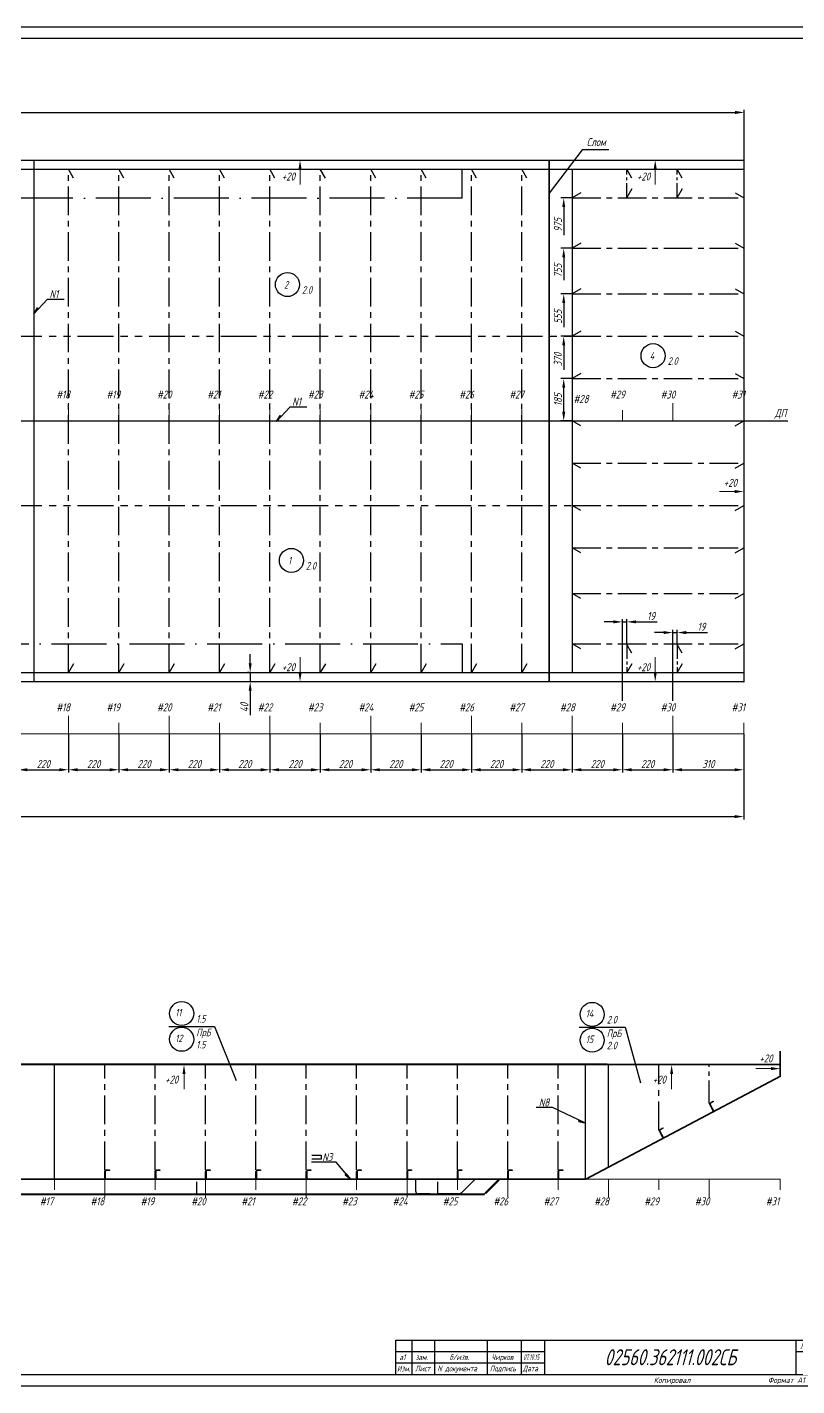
# Model space of a CAD drawing. Header units: millimetres. Extents: x 76485 to 135355, y 12764 to 18704.
# Drawn here: x 89796 to 93158, y 12764 to 18704 of the extents above; entities that cross this region are included whole.
import ezdxf
from ezdxf.enums import TextEntityAlignment as Align

# ---------------------------------------------------------------- set-up
doc = ezdxf.new("R2010")
doc.units = ezdxf.units.MM
doc.header["$PDSIZE"] = -1
for name, pattern in [('CENTER', [2, 1.25, -0.25, 0.25, -0.25]), ('Dashed_dotted', [34, 24, -5, 0, -5]), ('PHANTOM2', [1.25, 0.625, -0.125, 0.125, -0.125, 0.125, -0.125]), ('Short_dashed', [5, 3.75, -1.25])]:
    doc.linetypes.add(name, pattern=pattern)
doc.layers.add('-1', color=7, linetype='Continuous')
doc.layers.add('Frame', color=6, linetype='Continuous')
doc.styles.add('PB_TEXT', font='romans.shx', dxfattribs={"width": 0.7, "oblique": 15})
doc.styles.get("Standard").update_dxf_attribs({"font": 'ГОСТ тип А наклонный.ttf'})
doc.styles.add('ГОСТ', font='ГОСТ тип А.ttf', dxfattribs={"oblique": 15})
doc.dimstyles.new('dim10', dxfattribs={"dimscale": 0.4, "dimtxt": 87.5, "dimasz": 100, "dimexe": 30, "dimexo": 0, "dimgap": 20, "dimtad": 1, "dimdec": 0, "dimdsep": 46, "dimtxsty": 'Standard', "dimcen": 5, "dimadec": 0, "dimazin": 0, "dimtfac": 1, "dimtdec": 0, "dimtmove": 0, "dimatfit": 3, "dimfxl": 1, "dimtolj": 1, "dimtzin": 0, "dimarcsym": 0})
doc.dimstyles.get("Standard").update_dxf_attribs({"dimtxt": 0.18, "dimasz": 0.18, "dimexe": 0.18, "dimexo": 0.0625, "dimgap": 0.09, "dimtad": 0, "dimtih": 1, "dimtoh": 1, "dimdec": 4, "dimzin": 0, "dimdsep": 46, "dimtxsty": 'Standard', "dimcen": 0.09, "dimadec": 0, "dimazin": 0, "dimtfac": 1, "dimtdec": 4, "dimtofl": 0, "dimtmove": 0, "dimatfit": 3, "dimfxl": 1, "dimtolj": 1, "dimtzin": 0, "dimarcsym": 0})

# ---------------------------------------------------------------- blocks, each defined once
blk = doc.blocks.new('A$C128E1BCE')
at = {"linetype": 'Continuous', "lineweight": 9}
blk.add_line((40, 0), (106.5, 0), dxfattribs=at)
at = {"linetype": 'Continuous'}
blk.add_solid([(40, 6.7), (40, -6.7), (0, 0)], dxfattribs=at)
blk = doc.blocks.new('stamp-small-01')
at = {"layer": 'Frame'}
for p, q in [((-185, 15), (0, 15)), ((-185, 0), (-185, 15)), ((-178, 15), (-178, 0)), ((-168, 15), (-168, 0)), ((-145, 15), (-145, 0)), ((-130, 0), (-130, 15)), ((-120, 15), (-120, 0)), ((-10, 0), (-10, 15)), ((-185, 5), (-120, 5))]:
    blk.add_line(p, q, dxfattribs=at)
at = {"layer": 'Frame', "color": 7}
for p, q in [((-185, 10), (-120, 10)), ((-10, 10), (0, 10))]:
    blk.add_line(p, q, dxfattribs=at)
at = {"layer": 'Frame', "color": 7, "style": 'PB_TEXT', "oblique": 15, "width": 0.7}
blk.add_text('Лист', height=2.5, dxfattribs=at).set_placement((-4.99, 11.25), align=Align.CENTER)
for s, p in [('Изм.', (-184.42, 1.25)), ('Лист', (-176.51, 1.32)), ('N документа', (-166.77, 1.32)), ('Подпись', (-143.84, 1.32)), ('Дата', (-129.46, 1.32))]:
    blk.add_text(s, height=2.5, dxfattribs=at).set_placement(p)
blk = doc.blocks.new('A$C65DE2539')
at = {"color": 7}
for points in [[(0, 0), (8410, 0), (8410, 5940), (0, 5940)], [(200, 50), (8360, 50), (8360, 5890), (200, 5890)]]:
    blk.add_lwpolyline(points, close=True, dxfattribs=at)
at = {"color": 7, "xscale": 10, "yscale": 10, "zscale": 10}
blk.add_blockref('stamp-small-01', (8360, 50), dxfattribs=at)
at = {"color": 7, "style": 'ГОСТ', "oblique": 15}
for s, p in [('Копировал', (7717.6, 12.5)), ('Формат А1', (8216.9, 12.5))]:
    blk.add_text(s, height=25, dxfattribs=at).set_placement(p, align=Align.CENTER)
blk = doc.blocks.new('*D78')
at = {"color": 0, "lineweight": -2, "transparency": 16777216}
for p, q in [((92176.1, 17167.9), (92127.4, 17167.9)), ((92139.4, 17022.9), (92139.4, 17127.9)), ((92176.1, 16982.9), (92127.4, 16982.9))]:
    blk.add_line(p, q, dxfattribs=at)
at = {"color": 0, "transparency": 16777216}
for points in [[(92132.8, 17127.9), (92146.1, 17127.9), (92139.4, 17167.9)], [(92132.8, 17022.9), (92146.1, 17022.9), (92139.4, 16982.9)]]:
    blk.add_solid(points, dxfattribs=at)
at = {"layer": 'Defpoints', "color": 0, "transparency": 16777216}
for p in [(92139.4, 17167.9), (92176.1, 17167.9), (92176.1, 16982.9)]:
    blk.add_point(p, dxfattribs=at)
at = {"color": 0, "transparency": 16777216, "insert": (92113.9, 17075.4), "char_height": 35, "attachment_point": 5, "rotation": 90}
blk.add_mtext('\\A1;185', dxfattribs=at)
blk = doc.blocks.new('*D79')
at = {"color": 0, "lineweight": -2, "transparency": 16777216}
for p, q in [((92176.1, 17352.9), (92127.4, 17352.9)), ((92139.4, 17312.9), (92139.4, 17206))]:
    blk.add_line(p, q, dxfattribs=at)
at = {"color": 0, "transparency": 16777216}
blk.add_solid([(92132.8, 17312.9), (92146.1, 17312.9), (92139.4, 17352.9)], dxfattribs=at)
at = {"layer": 'Defpoints', "color": 0, "transparency": 16777216}
for p in [(92139.4, 17352.9), (92176.1, 17352.9), (92176.1, 16982.9)]:
    blk.add_point(p, dxfattribs=at)
at = {"color": 0, "transparency": 16777216, "insert": (92113.7, 17251.2), "char_height": 35, "attachment_point": 5, "rotation": 90}
blk.add_mtext('\\A1;370', dxfattribs=at)
blk = doc.blocks.new('*D80')
at = {"color": 0, "lineweight": -2, "transparency": 16777216}
for p, q in [((92176.1, 17537.9), (92127.4, 17537.9)), ((92139.4, 17497.9), (92139.4, 17392.8))]:
    blk.add_line(p, q, dxfattribs=at)
at = {"color": 0, "transparency": 16777216}
blk.add_solid([(92132.8, 17497.9), (92146.1, 17497.9), (92139.4, 17537.9)], dxfattribs=at)
at = {"layer": 'Defpoints', "color": 0, "transparency": 16777216}
for p in [(92139.4, 17537.9), (92176.1, 17537.9), (92176.1, 16982.9)]:
    blk.add_point(p, dxfattribs=at)
at = {"color": 0, "transparency": 16777216, "insert": (92113.9, 17438.5), "char_height": 35, "attachment_point": 5, "rotation": 90}
blk.add_mtext('\\A1;555', dxfattribs=at)
blk = doc.blocks.new('*D81')
at = {"color": 0, "lineweight": -2, "transparency": 16777216}
for p, q in [((92176.1, 17737.9), (92127.4, 17737.9)), ((92139.4, 17697.9), (92139.4, 17597.7))]:
    blk.add_line(p, q, dxfattribs=at)
at = {"color": 0, "transparency": 16777216}
blk.add_solid([(92132.8, 17697.9), (92146.1, 17697.9), (92139.4, 17737.9)], dxfattribs=at)
at = {"layer": 'Defpoints', "color": 0, "transparency": 16777216}
for p in [(92139.4, 17737.9), (92176.1, 17737.9), (92176.1, 16982.9)]:
    blk.add_point(p, dxfattribs=at)
at = {"color": 0, "transparency": 16777216, "insert": (92113.7, 17639.9), "char_height": 35, "attachment_point": 5, "rotation": 90}
blk.add_mtext('\\A1;755', dxfattribs=at)
blk = doc.blocks.new('*D82')
at = {"color": 0, "lineweight": -2, "transparency": 16777216}
for p, q in [((92176.1, 17957.9), (92127.4, 17957.9)), ((92139.4, 17917.9), (92139.4, 17795.7))]:
    blk.add_line(p, q, dxfattribs=at)
at = {"color": 0, "transparency": 16777216}
blk.add_solid([(92132.8, 17917.9), (92146.1, 17917.9), (92139.4, 17957.9)], dxfattribs=at)
at = {"layer": 'Defpoints', "color": 0, "transparency": 16777216}
for p in [(92139.4, 17957.9), (92176.1, 17957.9), (92176.1, 16982.9)]:
    blk.add_point(p, dxfattribs=at)
at = {"color": 0, "transparency": 16777216, "insert": (92113.7, 17839.6), "char_height": 35, "attachment_point": 5, "rotation": 90}
blk.add_mtext('\\A1;975', dxfattribs=at)
blk = doc.blocks.new('*D83')
at = {"color": 0, "lineweight": -2, "transparency": 16777216}
for p, q in [((85424.6, 18122.9), (85424.6, 18343.6)), ((85464.6, 18331.6), (92888.1, 18331.6)), ((92928.1, 18122.9), (92928.1, 18343.6))]:
    blk.add_line(p, q, dxfattribs=at)
at = {"color": 0, "transparency": 16777216}
for points in [[(85464.6, 18338.3), (85464.6, 18324.9), (85424.6, 18331.6)], [(92888.1, 18338.3), (92888.1, 18324.9), (92928.1, 18331.6)]]:
    blk.add_solid(points, dxfattribs=at)
at = {"layer": 'Defpoints', "color": 0, "transparency": 16777216}
for p in [(92928.1, 18331.6), (85424.6, 18122.9), (92928.1, 18122.9)]:
    blk.add_point(p, dxfattribs=at)
at = {"color": 0, "transparency": 16777216, "insert": (89184, 18360.6), "char_height": 35, "attachment_point": 5}
blk.add_mtext('\\A1;7503,5*', dxfattribs=at)
blk = doc.blocks.new('*D102')
at = {"color": 0, "lineweight": -2, "transparency": 16777216}
for p, q in [((89756.1, 15615.5), (89756.1, 15445.7)), ((89976.1, 15615.5), (89976.1, 15445.7)), ((89796.1, 15457.7), (89936.1, 15457.7))]:
    blk.add_line(p, q, dxfattribs=at)
at = {"color": 0, "transparency": 16777216}
for points in [[(89796.1, 15464.4), (89796.1, 15451.1), (89756.1, 15457.7)], [(89936.1, 15464.4), (89936.1, 15451.1), (89976.1, 15457.7)]]:
    blk.add_solid(points, dxfattribs=at)
at = {"layer": 'Defpoints', "color": 0, "transparency": 16777216}
for p in [(89756.1, 15615.5), (89976.1, 15615.5), (89976.1, 15457.7)]:
    blk.add_point(p, dxfattribs=at)
at = {"color": 0, "transparency": 16777216, "insert": (89866.1, 15483.2), "char_height": 35, "attachment_point": 5}
blk.add_mtext('\\A1;220', dxfattribs=at)
blk = doc.blocks.new('*D103')
at = {"color": 0, "lineweight": -2, "transparency": 16777216}
for p, q in [((89976.1, 15615.5), (89976.1, 15445.7)), ((90196.1, 15615.5), (90196.1, 15445.7)), ((90016.1, 15457.7), (90156.1, 15457.7))]:
    blk.add_line(p, q, dxfattribs=at)
at = {"color": 0, "transparency": 16777216}
for points in [[(90016.1, 15464.4), (90016.1, 15451.1), (89976.1, 15457.7)], [(90156.1, 15464.4), (90156.1, 15451.1), (90196.1, 15457.7)]]:
    blk.add_solid(points, dxfattribs=at)
at = {"layer": 'Defpoints', "color": 0, "transparency": 16777216}
for p in [(89976.1, 15615.5), (90196.1, 15615.5), (90196.1, 15457.7)]:
    blk.add_point(p, dxfattribs=at)
at = {"color": 0, "transparency": 16777216, "insert": (90086.1, 15483.2), "char_height": 35, "attachment_point": 5}
blk.add_mtext('\\A1;220', dxfattribs=at)
blk = doc.blocks.new('*D104')
at = {"color": 0, "lineweight": -2, "transparency": 16777216}
for p, q in [((90196.1, 15615.5), (90196.1, 15445.7)), ((90416.1, 15615.5), (90416.1, 15445.7)), ((90236.1, 15457.7), (90376.1, 15457.7))]:
    blk.add_line(p, q, dxfattribs=at)
at = {"color": 0, "transparency": 16777216}
for points in [[(90236.1, 15464.4), (90236.1, 15451.1), (90196.1, 15457.7)], [(90376.1, 15464.4), (90376.1, 15451.1), (90416.1, 15457.7)]]:
    blk.add_solid(points, dxfattribs=at)
at = {"layer": 'Defpoints', "color": 0, "transparency": 16777216}
for p in [(90196.1, 15615.5), (90416.1, 15615.5), (90416.1, 15457.7)]:
    blk.add_point(p, dxfattribs=at)
at = {"color": 0, "transparency": 16777216, "insert": (90306.1, 15483.2), "char_height": 35, "attachment_point": 5}
blk.add_mtext('\\A1;220', dxfattribs=at)
blk = doc.blocks.new('*D105')
at = {"color": 0, "lineweight": -2, "transparency": 16777216}
for p, q in [((90416.1, 15615.5), (90416.1, 15445.7)), ((90636.1, 15615.5), (90636.1, 15445.7)), ((90456.1, 15457.7), (90596.1, 15457.7))]:
    blk.add_line(p, q, dxfattribs=at)
at = {"color": 0, "transparency": 16777216}
for points in [[(90456.1, 15464.4), (90456.1, 15451.1), (90416.1, 15457.7)], [(90596.1, 15464.4), (90596.1, 15451.1), (90636.1, 15457.7)]]:
    blk.add_solid(points, dxfattribs=at)
at = {"layer": 'Defpoints', "color": 0, "transparency": 16777216}
for p in [(90416.1, 15615.5), (90636.1, 15615.5), (90636.1, 15457.7)]:
    blk.add_point(p, dxfattribs=at)
at = {"color": 0, "transparency": 16777216, "insert": (90526.1, 15483.2), "char_height": 35, "attachment_point": 5}
blk.add_mtext('\\A1;220', dxfattribs=at)
blk = doc.blocks.new('*D106')
at = {"color": 0, "lineweight": -2, "transparency": 16777216}
for p, q in [((90636.1, 15615.5), (90636.1, 15445.7)), ((90856.1, 15615.5), (90856.1, 15445.7)), ((90676.1, 15457.7), (90816.1, 15457.7))]:
    blk.add_line(p, q, dxfattribs=at)
at = {"color": 0, "transparency": 16777216}
for points in [[(90676.1, 15464.4), (90676.1, 15451.1), (90636.1, 15457.7)], [(90816.1, 15464.4), (90816.1, 15451.1), (90856.1, 15457.7)]]:
    blk.add_solid(points, dxfattribs=at)
at = {"layer": 'Defpoints', "color": 0, "transparency": 16777216}
for p in [(90636.1, 15615.5), (90856.1, 15615.5), (90856.1, 15457.7)]:
    blk.add_point(p, dxfattribs=at)
at = {"color": 0, "transparency": 16777216, "insert": (90746.1, 15483.2), "char_height": 35, "attachment_point": 5}
blk.add_mtext('\\A1;220', dxfattribs=at)
blk = doc.blocks.new('*D107')
at = {"color": 0, "lineweight": -2, "transparency": 16777216}
for p, q in [((90856.1, 15615.5), (90856.1, 15445.7)), ((91076.1, 15615.5), (91076.1, 15445.7)), ((90896.1, 15457.7), (91036.1, 15457.7))]:
    blk.add_line(p, q, dxfattribs=at)
at = {"color": 0, "transparency": 16777216}
for points in [[(90896.1, 15464.4), (90896.1, 15451.1), (90856.1, 15457.7)], [(91036.1, 15464.4), (91036.1, 15451.1), (91076.1, 15457.7)]]:
    blk.add_solid(points, dxfattribs=at)
at = {"layer": 'Defpoints', "color": 0, "transparency": 16777216}
for p in [(90856.1, 15615.5), (91076.1, 15615.5), (91076.1, 15457.7)]:
    blk.add_point(p, dxfattribs=at)
at = {"color": 0, "transparency": 16777216, "insert": (90966.1, 15483.2), "char_height": 35, "attachment_point": 5}
blk.add_mtext('\\A1;220', dxfattribs=at)
blk = doc.blocks.new('*D108')
at = {"color": 0, "lineweight": -2, "transparency": 16777216}
for p, q in [((91076.1, 15615.5), (91076.1, 15445.7)), ((91296.1, 15615.5), (91296.1, 15445.7)), ((91116.1, 15457.7), (91256.1, 15457.7))]:
    blk.add_line(p, q, dxfattribs=at)
at = {"color": 0, "transparency": 16777216}
for points in [[(91116.1, 15464.4), (91116.1, 15451.1), (91076.1, 15457.7)], [(91256.1, 15464.4), (91256.1, 15451.1), (91296.1, 15457.7)]]:
    blk.add_solid(points, dxfattribs=at)
at = {"layer": 'Defpoints', "color": 0, "transparency": 16777216}
for p in [(91076.1, 15615.5), (91296.1, 15615.5), (91296.1, 15457.7)]:
    blk.add_point(p, dxfattribs=at)
at = {"color": 0, "transparency": 16777216, "insert": (91186.1, 15483.2), "char_height": 35, "attachment_point": 5}
blk.add_mtext('\\A1;220', dxfattribs=at)
blk = doc.blocks.new('*D109')
at = {"color": 0, "lineweight": -2, "transparency": 16777216}
for p, q in [((91296.1, 15615.5), (91296.1, 15445.7)), ((91516.1, 15615.5), (91516.1, 15445.7)), ((91336.1, 15457.7), (91476.1, 15457.7))]:
    blk.add_line(p, q, dxfattribs=at)
at = {"color": 0, "transparency": 16777216}
for points in [[(91336.1, 15464.4), (91336.1, 15451.1), (91296.1, 15457.7)], [(91476.1, 15464.4), (91476.1, 15451.1), (91516.1, 15457.7)]]:
    blk.add_solid(points, dxfattribs=at)
at = {"layer": 'Defpoints', "color": 0, "transparency": 16777216}
for p in [(91296.1, 15615.5), (91516.1, 15615.5), (91516.1, 15457.7)]:
    blk.add_point(p, dxfattribs=at)
at = {"color": 0, "transparency": 16777216, "insert": (91406.1, 15483.2), "char_height": 35, "attachment_point": 5}
blk.add_mtext('\\A1;220', dxfattribs=at)
blk = doc.blocks.new('*D110')
at = {"color": 0, "lineweight": -2, "transparency": 16777216}
for p, q in [((91516.1, 15615.5), (91516.1, 15445.7)), ((91736.1, 15615.5), (91736.1, 15445.7)), ((91556.1, 15457.7), (91696.1, 15457.7))]:
    blk.add_line(p, q, dxfattribs=at)
at = {"color": 0, "transparency": 16777216}
for points in [[(91556.1, 15464.4), (91556.1, 15451.1), (91516.1, 15457.7)], [(91696.1, 15464.4), (91696.1, 15451.1), (91736.1, 15457.7)]]:
    blk.add_solid(points, dxfattribs=at)
at = {"layer": 'Defpoints', "color": 0, "transparency": 16777216}
for p in [(91516.1, 15615.5), (91736.1, 15615.5), (91736.1, 15457.7)]:
    blk.add_point(p, dxfattribs=at)
at = {"color": 0, "transparency": 16777216, "insert": (91626.1, 15483.2), "char_height": 35, "attachment_point": 5}
blk.add_mtext('\\A1;220', dxfattribs=at)
blk = doc.blocks.new('*D111')
at = {"color": 0, "lineweight": -2, "transparency": 16777216}
for p, q in [((91736.1, 15615.5), (91736.1, 15445.7)), ((91956.1, 15615.5), (91956.1, 15445.7)), ((91776.1, 15457.7), (91916.1, 15457.7))]:
    blk.add_line(p, q, dxfattribs=at)
at = {"color": 0, "transparency": 16777216}
for points in [[(91776.1, 15464.4), (91776.1, 15451.1), (91736.1, 15457.7)], [(91916.1, 15464.4), (91916.1, 15451.1), (91956.1, 15457.7)]]:
    blk.add_solid(points, dxfattribs=at)
at = {"layer": 'Defpoints', "color": 0, "transparency": 16777216}
for p in [(91736.1, 15615.5), (91956.1, 15615.5), (91956.1, 15457.7)]:
    blk.add_point(p, dxfattribs=at)
at = {"color": 0, "transparency": 16777216, "insert": (91846.1, 15483.2), "char_height": 35, "attachment_point": 5}
blk.add_mtext('\\A1;220', dxfattribs=at)
blk = doc.blocks.new('*D112')
at = {"color": 0, "lineweight": -2, "transparency": 16777216}
for p, q in [((91956.1, 15615.5), (91956.1, 15445.7)), ((92176.1, 15615.5), (92176.1, 15445.7)), ((91996.1, 15457.7), (92136.1, 15457.7))]:
    blk.add_line(p, q, dxfattribs=at)
at = {"color": 0, "transparency": 16777216}
for points in [[(91996.1, 15464.4), (91996.1, 15451.1), (91956.1, 15457.7)], [(92136.1, 15464.4), (92136.1, 15451.1), (92176.1, 15457.7)]]:
    blk.add_solid(points, dxfattribs=at)
at = {"layer": 'Defpoints', "color": 0, "transparency": 16777216}
for p in [(91956.1, 15615.5), (92176.1, 15615.5), (92176.1, 15457.7)]:
    blk.add_point(p, dxfattribs=at)
at = {"color": 0, "transparency": 16777216, "insert": (92066.1, 15483.2), "char_height": 35, "attachment_point": 5}
blk.add_mtext('\\A1;220', dxfattribs=at)
blk = doc.blocks.new('*D113')
at = {"color": 0, "lineweight": -2, "transparency": 16777216}
for p, q in [((92176.1, 15615.5), (92176.1, 15445.7)), ((92396.1, 15615.5), (92396.1, 15445.7)), ((92216.1, 15457.7), (92356.1, 15457.7))]:
    blk.add_line(p, q, dxfattribs=at)
at = {"color": 0, "transparency": 16777216}
for points in [[(92216.1, 15464.4), (92216.1, 15451.1), (92176.1, 15457.7)], [(92356.1, 15464.4), (92356.1, 15451.1), (92396.1, 15457.7)]]:
    blk.add_solid(points, dxfattribs=at)
at = {"layer": 'Defpoints', "color": 0, "transparency": 16777216}
for p in [(92176.1, 15615.5), (92396.1, 15615.5), (92396.1, 15457.7)]:
    blk.add_point(p, dxfattribs=at)
at = {"color": 0, "transparency": 16777216, "insert": (92286.1, 15483.2), "char_height": 35, "attachment_point": 5}
blk.add_mtext('\\A1;220', dxfattribs=at)
blk = doc.blocks.new('*D114')
at = {"color": 0, "lineweight": -2, "transparency": 16777216}
for p, q in [((92396.1, 15615.5), (92396.1, 15445.7)), ((92616.1, 15615.5), (92616.1, 15445.7)), ((92436.1, 15457.7), (92576.1, 15457.7))]:
    blk.add_line(p, q, dxfattribs=at)
at = {"color": 0, "transparency": 16777216}
for points in [[(92436.1, 15464.4), (92436.1, 15451.1), (92396.1, 15457.7)], [(92576.1, 15464.4), (92576.1, 15451.1), (92616.1, 15457.7)]]:
    blk.add_solid(points, dxfattribs=at)
at = {"layer": 'Defpoints', "color": 0, "transparency": 16777216}
for p in [(92396.1, 15615.5), (92616.1, 15615.5), (92616.1, 15457.7)]:
    blk.add_point(p, dxfattribs=at)
at = {"color": 0, "transparency": 16777216, "insert": (92506.1, 15483.2), "char_height": 35, "attachment_point": 5}
blk.add_mtext('\\A1;220', dxfattribs=at)
blk = doc.blocks.new('*D115')
at = {"color": 0, "lineweight": -2, "transparency": 16777216}
for p, q in [((92616.1, 15615.5), (92616.1, 15445.7)), ((92926.1, 15615.5), (92926.1, 15445.7)), ((92656.1, 15457.7), (92886.1, 15457.7))]:
    blk.add_line(p, q, dxfattribs=at)
at = {"color": 0, "transparency": 16777216}
for points in [[(92656.1, 15464.4), (92656.1, 15451.1), (92616.1, 15457.7)], [(92886.1, 15464.4), (92886.1, 15451.1), (92926.1, 15457.7)]]:
    blk.add_solid(points, dxfattribs=at)
at = {"layer": 'Defpoints', "color": 0, "transparency": 16777216}
for p in [(92616.1, 15615.5), (92926.1, 15615.5), (92926.1, 15457.7)]:
    blk.add_point(p, dxfattribs=at)
at = {"color": 0, "transparency": 16777216, "insert": (92771.1, 15483.2), "char_height": 35, "attachment_point": 5}
blk.add_mtext('\\A1;310', dxfattribs=at)
blk = doc.blocks.new('*D131')
at = {"color": 0, "lineweight": -2, "transparency": 16777216}
for p, q in [((90769.8, 15922.9), (90769.8, 15962.9)), ((90769.8, 15882.9), (90757.8, 15882.9)), ((90769.8, 15882.9), (90769.8, 15842.9)), ((90769.8, 15842.9), (90757.8, 15842.9)), ((90769.8, 15802.9), (90769.8, 15696.3))]:
    blk.add_line(p, q, dxfattribs=at)
at = {"color": 0, "transparency": 16777216}
for points in [[(90763.1, 15922.9), (90776.4, 15922.9), (90769.8, 15882.9)], [(90763.1, 15802.9), (90776.4, 15802.9), (90769.8, 15842.9)]]:
    blk.add_solid(points, dxfattribs=at)
at = {"layer": 'Defpoints', "color": 0, "transparency": 16777216}
for p in [(90769.8, 15882.9), (90769.8, 15842.9), (90769.8, 15842.9)]:
    blk.add_point(p, dxfattribs=at)
at = {"color": 0, "transparency": 16777216, "insert": (90744.3, 15729.6), "char_height": 35, "attachment_point": 5, "rotation": 90}
blk.add_mtext('\\A1;40', dxfattribs=at)
blk = doc.blocks.new('_weld')
at = {"color": 0, "linetype": 'ByBlock'}
for p, q in [((-1.5, 0), (-1.5, 0)), ((-1.5, -0.05), (-1.45, 0)), ((-1.5, -0.09), (-1.41, 0)), ((-1.5, -0.14), (-1.36, 0)), ((-1.5, -0.18), (-1.32, 0)), ((-1.5, -0.22), (-1.28, 0)), ((-1.5, -0.27), (-1.23, 0)), ((-1.43, -0.29), (-1.14, 0)), ((-1.37, -0.27), (-1.1, 0)), ((-1.31, -0.26), (-1.05, 0)), ((-1.26, -0.25), (-1.01, 0)), ((-1.2, -0.24), (-0.96, 0)), ((-1.14, -0.23), (-0.92, 0)), ((-1.09, -0.22), (-0.87, 0)), ((-1.03, -0.21), (-0.83, 0)), ((-0.92, -0.18), (-0.74, 0)), ((-0.86, -0.17), (-0.69, 0)), ((-0.81, -0.16), (-0.65, 0)), ((-0.67, -0.13), (-0.81, 0)), ((-0.63, -0.13), (-0.76, 0)), ((-0.75, -0.15), (-0.6, 0)), ((-0.7, -0.14), (-0.56, 0)), ((-0.64, -0.13), (-0.51, 0)), ((-0.58, -0.12), (-0.47, 0)), ((-0.53, -0.11), (-0.42, 0)), ((-0.41, -0.08), (-0.49, 0)), ((-0.37, -0.07), (-0.45, 0)), ((-0.33, -0.07), (-0.4, 0)), ((-0.36, -0.07), (-0.29, 0)), ((-0.3, -0.06), (-0.24, 0)), ((-0.25, -0.05), (-0.2, 0)), ((-0.19, -0.04), (-0.15, 0)), ((-0.15, -0.03), (-0.18, 0)), ((-0.13, -0.03), (-0.11, 0)), ((-0.11, -0.02), (-0.13, 0)), ((-0.07, -0.01), (-0.09, 0)), ((-0.08, -0.02), (-0.06, 0)), ((-0.04, -0.01), (-0.04, 0)), ((-0.02, 0), (-0.02, 0)), ((-1.27, -0.25), (-1.5, -0.02)), ((-1.31, -0.26), (-1.5, -0.07)), ((-1.34, -0.27), (-1.5, -0.11)), ((-1.38, -0.28), (-1.5, -0.16)), ((-1.42, -0.28), (-1.5, -0.2)), ((-1.46, -0.29), (-1.5, -0.25)), ((-1.49, -0.3), (-1.5, -0.29)), ((-1.48, -0.3), (-1.19, 0)), ((-1.23, -0.25), (-1.48, 0)), ((-1.2, -0.24), (-1.43, 0)), ((-1.16, -0.23), (-1.39, 0)), ((-1.12, -0.22), (-1.34, 0)), ((-1.08, -0.22), (-1.3, 0)), ((-1.05, -0.21), (-1.25, 0)), ((-1.01, -0.2), (-1.21, 0)), ((-0.97, -0.19), (-1.16, 0)), ((-0.93, -0.19), (-1.12, 0)), ((-0.9, -0.18), (-1.07, 0)), ((-0.86, -0.17), (-1.03, 0)), ((-0.82, -0.16), (-0.99, 0)), ((-0.98, -0.2), (-0.78, 0)), ((-0.78, -0.16), (-0.94, 0)), ((-0.75, -0.15), (-0.9, 0)), ((-0.71, -0.14), (-0.85, 0)), ((-0.6, -0.12), (-0.72, 0)), ((-0.56, -0.11), (-0.67, 0)), ((-0.52, -0.1), (-0.63, 0)), ((-0.48, -0.1), (-0.58, 0)), ((-0.45, -0.09), (-0.54, 0)), ((-0.47, -0.09), (-0.38, 0)), ((-0.42, -0.08), (-0.33, 0)), ((-0.3, -0.06), (-0.36, 0)), ((-0.26, -0.05), (-0.31, 0)), ((-0.22, -0.04), (-0.27, 0)), ((-0.18, -0.04), (-0.22, 0))]:
    blk.add_line(p, q, dxfattribs=at)
at = {"color": 0, "linetype": 'ByBlock', "flags": 128}
blk.add_lwpolyline([(-1.5, 0), (0, 0), (-1.5, -0.3)], close=True, dxfattribs=at)
blk = doc.blocks.new('*D150')
at = {"color": 0, "lineweight": -2, "transparency": 16777216}
for p, q in [((92356.1, 16104.5), (92316.1, 16104.5)), ((92396.1, 15759.8), (92396.1, 16116.5)), ((92396.1, 16104.5), (92414.8, 16104.5)), ((92414.8, 16005.8), (92414.8, 16116.5)), ((92454.8, 16104.5), (92547.3, 16104.5))]:
    blk.add_line(p, q, dxfattribs=at)
at = {"color": 0, "transparency": 16777216}
for points in [[(92356.1, 16111.1), (92356.1, 16097.8), (92396.1, 16104.5)], [(92454.8, 16111.1), (92454.8, 16097.8), (92414.8, 16104.5)]]:
    blk.add_solid(points, dxfattribs=at)
at = {"layer": 'Defpoints', "color": 0, "transparency": 16777216}
for p in [(92414.8, 16104.5), (92414.8, 16005.8), (92396.1, 15759.8)]:
    blk.add_point(p, dxfattribs=at)
at = {"color": 0, "transparency": 16777216, "insert": (92521, 16130), "char_height": 35, "attachment_point": 5}
blk.add_mtext('\\A1;19', dxfattribs=at)
blk = doc.blocks.new('*D151')
at = {"color": 0, "lineweight": -2, "transparency": 16777216}
for p, q in [((92576.1, 16057.6), (92536.1, 16057.6)), ((92616.1, 15758.6), (92616.1, 16069.6)), ((92616.1, 16057.6), (92634.8, 16057.6)), ((92634.8, 16005.9), (92634.8, 16069.6)), ((92674.8, 16057.6), (92767.3, 16057.6))]:
    blk.add_line(p, q, dxfattribs=at)
at = {"color": 0, "transparency": 16777216}
for points in [[(92576.1, 16064.3), (92576.1, 16051), (92616.1, 16057.6)], [(92674.8, 16064.3), (92674.8, 16051), (92634.8, 16057.6)]]:
    blk.add_solid(points, dxfattribs=at)
at = {"layer": 'Defpoints', "color": 0, "transparency": 16777216}
for p in [(92634.8, 16057.6), (92634.8, 16005.9), (92616.1, 15758.6)]:
    blk.add_point(p, dxfattribs=at)
at = {"color": 0, "transparency": 16777216, "insert": (92741, 16083.1), "char_height": 35, "attachment_point": 5}
blk.add_mtext('\\A1;19', dxfattribs=at)
blk = doc.blocks.new('*D189')
at = {"color": 0, "lineweight": -2, "transparency": 16777216}
for p, q in [((85426.1, 15615.5), (85426.1, 15241)), ((92926.1, 15615.5), (92926.1, 15241)), ((85466.1, 15253), (92886.1, 15253))]:
    blk.add_line(p, q, dxfattribs=at)
at = {"color": 0, "transparency": 16777216}
for points in [[(85466.1, 15259.7), (85466.1, 15246.3), (85426.1, 15253)], [(92886.1, 15259.7), (92886.1, 15246.3), (92926.1, 15253)]]:
    blk.add_solid(points, dxfattribs=at)
at = {"layer": 'Defpoints', "color": 0, "transparency": 16777216}
for p in [(85426.1, 15615.5), (92926.1, 15615.5), (92926.1, 15253)]:
    blk.add_point(p, dxfattribs=at)
at = {"color": 0, "transparency": 16777216, "insert": (89176.1, 15278.7), "char_height": 35, "attachment_point": 5}
blk.add_mtext('\\A1;7500', dxfattribs=at)

msp = doc.modelspace()

# ---------------------------------------------------------------- linework, layer by layer
at = {"layer": '-1', "color": 1, "lineweight": 0}
for p, q in [((89976.1, 16982.9), (89976.1, 17061.1)), ((90416.1, 16982.9), (90416.1, 17061.1)), ((90856.1, 16982.9), (90856.1, 17061.1)), ((91296.1, 16982.9), (91296.1, 17061.1)), ((91736.1, 16982.9), (91736.1, 17061.1)), ((92176.1, 16982.9), (92176.1, 17061.1)), ((92616.1, 16982.9), (92616.1, 17061.1)), ((90196.1, 16982.9), (90196.1, 17029.8)), ((90636.1, 16982.9), (90636.1, 17029.8)), ((91076.1, 16982.9), (91076.1, 17029.8)), ((91516.1, 16982.9), (91516.1, 17029.8)), ((91956.1, 16982.9), (91956.1, 17029.8)), ((92396.1, 16982.9), (92396.1, 17029.8)), ((92926.1, 16982.9), (92926.1, 17029.8)), ((89976.1, 15615.5), (89976.1, 15693.6)), ((90416.1, 15615.5), (90416.1, 15693.6)), ((90856.1, 15615.5), (90856.1, 15693.6)), ((91296.1, 15615.5), (91296.1, 15693.6)), ((91736.1, 15615.5), (91736.1, 15693.6)), ((92176.1, 15615.5), (92176.1, 15693.6)), ((92616.1, 15615.5), (92616.1, 15693.6)), ((90196.1, 15615.5), (90196.1, 15662.4)), ((90636.1, 15615.5), (90636.1, 15662.4)), ((91076.1, 15615.5), (91076.1, 15662.4)), ((91516.1, 15615.5), (91516.1, 15662.4)), ((91956.1, 15615.5), (91956.1, 15662.4)), ((92396.1, 15615.5), (92396.1, 15662.4)), ((92926.1, 15615.5), (92926.1, 15662.4)), ((85426.1, 15615.5), (92926.1, 15615.5)), ((85584.9, 13668), (93084.9, 13668)), ((89914.9, 13668), (89914.9, 13621.2)), ((90134.9, 13668), (90134.9, 13589.9)), ((90354.9, 13668), (90354.9, 13621.2)), ((90574.9, 13668), (90574.9, 13589.9)), ((90794.9, 13668), (90794.9, 13621.2)), ((91014.9, 13668), (91014.9, 13589.9)), ((91234.9, 13668), (91234.9, 13621.2)), ((91454.9, 13668), (91454.9, 13589.9)), ((91674.9, 13668), (91674.9, 13621.2)), ((91894.9, 13668), (91894.9, 13589.9)), ((92114.9, 13668), (92114.9, 13621.2)), ((92334.9, 13668), (92334.9, 13589.9)), ((92554.9, 13668), (92554.9, 13621.2)), ((92774.9, 13668), (92774.9, 13589.9)), ((93084.9, 13668), (93084.9, 13621.2))]:
    msp.add_line(p, q, dxfattribs=at)
at = {"color": 3}
for p, q in [((89826.1, 15842.9), (89826.1, 18122.9)), ((89826.1, 16982.9), (92076.1, 16982.9))]:
    msp.add_line(p, q, dxfattribs=at)
for p, q in [((92076.1, 15840.9), (92076.1, 18122.9)), ((92076.1, 18122.9), (92076.1, 15840.9))]:
    msp.add_line(p, q)
at = {"color": 6}
for p, q in [((85426.1, 18082.9), (92926.1, 18082.9)), ((92176.1, 18082.9), (92176.1, 15882.9)), ((85426.1, 15882.9), (92926.1, 15882.9))]:
    msp.add_line(p, q, dxfattribs=at)
at = {"color": 1, "linetype": 'CENTER', "ltscale": 100}
for p, q in [((89976.1, 15882.9), (89976.1, 18082.9)), ((89998.1, 18044.8), (89976.1, 18082.9)), ((90196.1, 15882.9), (90196.1, 18082.9)), ((90218.1, 18044.8), (90196.1, 18082.9)), ((90416.1, 15882.9), (90416.1, 18082.9)), ((90438.1, 18044.8), (90416.1, 18082.9)), ((90636.1, 15882.9), (90636.1, 18082.9)), ((90658.1, 18044.8), (90636.1, 18082.9)), ((90856.1, 15882.9), (90856.1, 18082.9)), ((90878.1, 18044.8), (90856.1, 18082.9)), ((91076.1, 15882.9), (91076.1, 18082.9)), ((91098.1, 18044.8), (91076.1, 18082.9)), ((91296.1, 15882.9), (91296.1, 18082.9)), ((91318.1, 18044.8), (91296.1, 18082.9)), ((91516.1, 15882.9), (91516.1, 18082.9)), ((91538.1, 18044.8), (91516.1, 18082.9)), ((91736.1, 15882.9), (91736.1, 18082.9)), ((91758.1, 18044.8), (91736.1, 18082.9)), ((91956.1, 15882.9), (91956.1, 18082.9)), ((91978.1, 18044.8), (91956.1, 18082.9)), ((92436.8, 18044.8), (92414.8, 18082.9)), ((92656.8, 18044.8), (92634.8, 18082.9)), ((92214.3, 17980), (92176.1, 17957.9)), ((92176.1, 17957.9), (92926.1, 17957.9)), ((92436.9, 17998.1), (92414.8, 17959.9)), ((92656.9, 17998.1), (92634.8, 17959.9)), ((92888, 17980), (92926.1, 17957.9)), ((92214.3, 17760), (92176.1, 17737.9)), ((92176.1, 17737.9), (92926.1, 17737.9)), ((92888, 17760), (92926.1, 17737.9)), ((92214.3, 17560), (92176.1, 17537.9)), ((92176.1, 17537.9), (92926.1, 17537.9)), ((92888, 17560), (92926.1, 17537.9)), ((92214.3, 17375), (92176.1, 17352.9)), ((92176.1, 17352.9), (92926.1, 17352.9)), ((92888, 17375), (92926.1, 17352.9)), ((92214.3, 17190), (92176.1, 17167.9)), ((92176.1, 17167.9), (92926.1, 17167.9)), ((92888, 17190), (92926.1, 17167.9)), ((92176.1, 16983.9), (92926.1, 16983.9)), ((92214.3, 16961.9), (92176.1, 16983.9)), ((92888, 16961.9), (92926.1, 16983.9)), ((92176.1, 16797.9), (92926.1, 16797.9)), ((92214.3, 16775.9), (92176.1, 16797.9)), ((92888, 16775.9), (92926.1, 16797.9)), ((92176.1, 16612.9), (92926.1, 16612.9)), ((92214.3, 16590.9), (92176.1, 16612.9)), ((92888, 16590.9), (92926.1, 16612.9)), ((92176.1, 16427.9), (92926.1, 16427.9)), ((92214.3, 16405.9), (92176.1, 16427.9)), ((92888, 16405.9), (92926.1, 16427.9)), ((92176.1, 16227.9), (92926.1, 16227.9)), ((92214.3, 16205.9), (92176.1, 16227.9)), ((92888, 16205.9), (92926.1, 16227.9)), ((92176.1, 16007.9), (92926.1, 16007.9)), ((92214.3, 15985.9), (92176.1, 16007.9)), ((92436.9, 15967.8), (92414.8, 16005.9)), ((92656.9, 15967.8), (92634.8, 16005.9)), ((92888, 15985.9), (92926.1, 16007.9)), ((89998.1, 15921.1), (89976.1, 15882.9)), ((90218.1, 15921.1), (90196.1, 15882.9)), ((90438.1, 15921.1), (90416.1, 15882.9)), ((90658.1, 15921.1), (90636.1, 15882.9)), ((90878.1, 15921.1), (90856.1, 15882.9)), ((91098.1, 15921.1), (91076.1, 15882.9)), ((91318.1, 15921.1), (91296.1, 15882.9)), ((91538.1, 15921.1), (91516.1, 15882.9)), ((91758.1, 15921.1), (91736.1, 15882.9)), ((91978.1, 15921.1), (91956.1, 15882.9)), ((92436.8, 15921.1), (92414.8, 15882.9)), ((92656.8, 15921.1), (92634.8, 15882.9)), ((90134.9, 13708), (90134.9, 14168)), ((90354.9, 13708), (90354.9, 14168)), ((90574.9, 13708), (90574.9, 14168)), ((90794.9, 13708), (90794.9, 14168)), ((91014.9, 13708), (91014.9, 14168)), ((91234.9, 13708), (91234.9, 14168)), ((91454.9, 13708), (91454.9, 14168)), ((91674.9, 13708), (91674.9, 14168)), ((91894.9, 13708), (91894.9, 14168)), ((92114.9, 13708), (92114.9, 14168)), ((92554.9, 13882.7), (92554.9, 14168))]:
    msp.add_line(p, q, dxfattribs=at)
at = {"color": 8, "linetype": 'Dashed_dotted', "ltscale": 10}
for p, q in [((91696.1, 17957.4), (91696.1, 18082.9)), ((91696.1, 17957.4), (86161.1, 17957.4)), ((86161.1, 16008.4), (91696.1, 16008.4)), ((91696.1, 16008.4), (91696.1, 15882.9))]:
    msp.add_line(p, q, dxfattribs=at)
at = {"color": 1, "linetype": 'CENTER', "ltscale": 50}
for p, q in [((92414.8, 17960), (92414.8, 18082.9)), ((92414.8, 17959.9), (92414.8, 18082.9)), ((92634.8, 17960), (92634.8, 18082.9)), ((92634.8, 17959.9), (92634.8, 18082.9)), ((92414.8, 16005.9), (92414.8, 15882.9)), ((92414.8, 16005.8), (92414.8, 15882.9)), ((92634.8, 16005.9), (92634.8, 15882.9)), ((92634.8, 16005.8), (92634.8, 15882.9))]:
    msp.add_line(p, q, dxfattribs=at)
at = {"color": 5, "linetype": 'PHANTOM2', "ltscale": 250}
for p, q in [((89391.1, 17352.9), (92176.1, 17352.9)), ((89391.1, 16612.9), (92176.1, 16612.9))]:
    msp.add_line(p, q, dxfattribs=at)
at = {"color": 1, "ltscale": 100}
msp.add_line((85246.4, 16982.9), (93118.5, 16982.9), dxfattribs=at)
at = {"color": 3, "ltscale": 25}
for p, q in [((93084.9, 14118), (93084.9, 14228)), ((93086.9, 14118), (93086.9, 14228)), ((93084.9, 14168), (89069.9, 14168)), ((92329.9, 14170), (89504.9, 14170)), ((92329.9, 14168), (89504.9, 14168)), ((92234.9, 13668), (92234.9, 14168)), ((93084.9, 14169.5), (92329.9, 14169.5)), ((93084.9, 14168), (92329.9, 14168)), ((93084.9, 14118), (93084.9, 14168)), ((93084.9, 14118), (92234.9, 13668)), ((92234.9, 13668), (93084.9, 14118)), ((93085.8, 14116.3), (92235.8, 13666.3)), ((92234.9, 13668), (86309.9, 13668)), ((92234.9, 13666), (86309.9, 13666)), ((89069.9, 13668), (92234.9, 13668))]:
    msp.add_line(p, q, dxfattribs=at)
at = {"color": 6, "ltscale": 10}
for p, q in [((89914.9, 13668), (89914.9, 14168)), ((92334.9, 13721), (92334.9, 14168))]:
    msp.add_line(p, q, dxfattribs=at)
at = {"color": 1, "linetype": 'CENTER', "ltscale": 80}
msp.add_line((92774.9, 13999.2), (92774.9, 14168), dxfattribs=at)
at = {"color": 8, "ltscale": 25}
for p, q in [((91792.9, 13604), (91854.9, 13666)), ((91792.9, 13604), (91854.9, 13666)), ((91854.9, 13666), (91796.8, 13607.9)), ((91857, 13663.9), (91798.9, 13605.8)), ((91854.9, 13666), (91801.1, 13612.2)), ((86381.9, 13604), (91792.9, 13604)), ((86386.1, 13604), (91792.9, 13604)), ((90534.9, 13656), (90534.9, 13604)), ((91588.4, 13656), (91588.4, 13604)), ((86386.1, 13601), (91792.9, 13601))]:
    msp.add_line(p, q, dxfattribs=at)
at = {"color": 8, "linetype": 'Dashed_dotted', "ltscale": 25}
msp.add_line((86386.1, 13604), (91792.9, 13604), dxfattribs=at)
at = {"color": 3}
for points in [[(85426.1, 18122.9), (92926.1, 18122.9), (92926.1, 15842.9), (85426.1, 15842.9)], [(92928.1, 18122.9), (92926.1, 18122.9), (92926.1, 15842.9), (92928.1, 15842.9)]]:
    msp.add_lwpolyline(points, close=True, dxfattribs=at)
for points in [[(92336.9, 18167.4), (92220.6, 18167.4), (92076.1, 17979)], [(93085.8, 14116.3), (93084.9, 14118), (93086.9, 14118)], [(91039.7, 13773.3), (91080, 13773.3), (91080, 13754.9), (91038.7, 13754.9)]]:
    msp.add_lwpolyline(points)
at = {"linetype": 'Continuous'}
for points in [[(89884.9, 17514.9), (89956.6, 17514.9)], [(90944.9, 17044.2), (91016.6, 17044.2)], [(92090.9, 13980.6), (92019.2, 13980.6)], [(91145.1, 13741.5), (91037.8, 13741.5)]]:
    msp.add_lwpolyline(points, dxfattribs=at)
at = {"color": 1, "ltscale": 25}
for points in [[(90414, 14335.8), (90613.8, 14335.8), (90707.9, 14099.7)], [(92207.4, 14332), (92407.2, 14332), (92474.6, 14088.4)]]:
    msp.add_lwpolyline(points, dxfattribs=at)
at = {"color": 7}
for points in [[(92793.5, 14006.8), (92781.1, 14000.2, 0.414214), (92779.5, 13994.8), (92795.4, 13964.8), (92793.6, 13963.8), (92777.7, 13993.9, -0.414214), (92780.2, 14002), (92792.6, 14008.5)], [(92573.5, 13890.3), (92561.1, 13883.7, 0.414214), (92559.5, 13878.3), (92575.4, 13848.3), (92573.6, 13847.3), (92557.7, 13877.4, -0.414214), (92560.2, 13885.5), (92572.6, 13892.1)], [(90154.9, 13706), (90140.9, 13706, 0.414214), (90136.9, 13702), (90136.9, 13668), (90134.9, 13668), (90134.9, 13702, -0.414214), (90140.9, 13708), (90154.9, 13708)], [(90374.9, 13706), (90360.9, 13706, 0.414214), (90356.9, 13702), (90356.9, 13668), (90354.9, 13668), (90354.9, 13702, -0.414214), (90360.9, 13708), (90374.9, 13708)], [(90594.9, 13706), (90580.9, 13706, 0.414214), (90576.9, 13702), (90576.9, 13668), (90574.9, 13668), (90574.9, 13702, -0.414214), (90580.9, 13708), (90594.9, 13708)], [(90814.9, 13706), (90800.9, 13706, 0.414214), (90796.9, 13702), (90796.9, 13668), (90794.9, 13668), (90794.9, 13702, -0.414214), (90800.9, 13708), (90814.9, 13708)], [(91034.9, 13706), (91020.9, 13706, 0.414214), (91016.9, 13702), (91016.9, 13668), (91014.9, 13668), (91014.9, 13702, -0.414214), (91020.9, 13708), (91034.9, 13708)], [(91254.9, 13706), (91240.9, 13706, 0.414214), (91236.9, 13702), (91236.9, 13668), (91234.9, 13668), (91234.9, 13702, -0.414214), (91240.9, 13708), (91254.9, 13708)], [(91474.9, 13706), (91460.9, 13706, 0.414214), (91456.9, 13702), (91456.9, 13668), (91454.9, 13668), (91454.9, 13702, -0.414214), (91460.9, 13708), (91474.9, 13708)], [(91694.9, 13706), (91680.9, 13706, 0.414214), (91676.9, 13702), (91676.9, 13668), (91674.9, 13668), (91674.9, 13702, -0.414214), (91680.9, 13708), (91694.9, 13708)], [(91914.9, 13706), (91900.9, 13706, 0.414214), (91896.9, 13702), (91896.9, 13668), (91894.9, 13668), (91894.9, 13702, -0.414214), (91900.9, 13708), (91914.9, 13708)], [(92134.9, 13706), (92120.9, 13706, 0.414214), (92116.9, 13702), (92116.9, 13668), (92114.9, 13668), (92114.9, 13702, -0.414214), (92120.9, 13708), (92134.9, 13708)]]:
    msp.add_lwpolyline(points, format="xyb", close=True, dxfattribs=at)
at = {"color": 8, "linetype": 'Short_dashed', "ltscale": 25}
msp.add_lwpolyline([(91750.7, 13666), (91694.5, 13609.9, -0.198916), (91680.4, 13604), (91502.9, 13604, -0.414188), (91492.9, 13614), (91492.9, 13666)], format="xyb", dxfattribs=at)
at = {"color": 1, "ltscale": 25}
for centre in [(90932.5, 17579), (92529.7, 17268.1), (90949.8, 16372.9), (90470.4, 14392.1), (92263.8, 14388.3), (90470.4, 14279.4), (92263.8, 14275.6)]:
    msp.add_circle(centre, 52.6, dxfattribs=at)

# ---------------------------------------------------------------- block references
msp.add_blockref('A$C65DE2539', (84895.3, 12764.4))
for p, rotation in [((90987.6, 18122.9), 270.0000000000007), ((92539.1, 18122.9), 270.0000000000007), ((92926.1, 16674.1), 180), ((93084.9, 14151.2), 180)]:
    msp.add_blockref('A$C128E1BCE', p, dxfattribs=dict(rotation=rotation))
at = {"xscale": -1}
for p, rotation in [((90987.6, 15842.9), 270.0000000000017), ((92539.1, 15842.9), 270.0000000000017), ((90480.7, 14168), 90), ((92610.8, 14168), 90)]:
    msp.add_blockref('A$C128E1BCE', p, dxfattribs=dict(at, rotation=rotation))

# ---------------------------------------------------------------- texts
at = {"layer": '-1', "color": 1, "lineweight": 0, "style": 'ГОСТ', "oblique": 15}
for s, rotation, p in [('#18', 0, (89922.1, 17080.7)), ('#19', 0, (90141.1, 17080.7)), ('#20', 0, (90362.1, 17080.7)), ('#21', 0, (90581.1, 17080.7)), ('#22', 0, (90802.1, 17080.7)), ('#23', 0, (91021.1, 17080.7)), ('#24', 0, (91242.1, 17080.7)), ('#25', 0, (91461.1, 17080.7)), ('#26', 0, (91682.1, 17080.7)), ('#27', 0, (91901.1, 17080.7)), ('#29', 0, (92341.1, 17080.7)), ('#30', 0, (92562.1, 17080.7)), ('#31', 0, (92872.1, 17080.7)), ('#28', 0, (92181.7, 17061.4)), ('#18', 0, (89922.1, 15713.2)), ('#19', 0, (90141.1, 15713.2)), ('#20', 0, (90362.1, 15713.2)), ('#21', 0, (90581.1, 15713.2)), ('#22', 0, (90802.1, 15713.2)), ('#23', 0, (91021.1, 15713.2)), ('#24', 0, (91242.1, 15713.2)), ('#25', 0, (91461.1, 15713.2)), ('#26', 0, (91682.1, 15713.2)), ('#27', 0, (91901.1, 15713.2)), ('#28', 0, (92122.1, 15713.2)), ('#29', 0, (92341.1, 15713.2)), ('#30', 0, (92562.1, 15713.2)), ('#31', 0, (92872.1, 15713.2)), ('#17', 360, (89850.3, 13553.4)), ('#18', 360, (90071.4, 13553.4)), ('#19', 360, (90290.3, 13553.4)), ('#20', 360, (90511.4, 13553.4)), ('#21', 360, (90730.3, 13553.4)), ('#22', 360, (90951.4, 13553.4)), ('#23', 360, (91170.3, 13553.4)), ('#24', 360, (91391.4, 13553.4)), ('#25', 360, (91610.3, 13553.4)), ('#26', 360, (91831.4, 13553.4)), ('#27', 360, (92050.3, 13553.4)), ('#28', 360, (92271.4, 13553.4)), ('#29', 360, (92490.3, 13553.4)), ('#30', 360, (92711.4, 13553.4)), ('#31', 360, (93021.4, 13553.4))]:
    msp.add_text(s, height=35, rotation=rotation, dxfattribs=at).set_placement(p)
at = {"color": 7, "style": 'ГОСТ', "oblique": 15}
for s, p in [('Слом', (92281.3, 18184.5)), ('ДП', (93086.6, 16999.7))]:
    msp.add_text(s, height=35, dxfattribs=at).set_placement(p, align=Align.CENTER)
at = {"color": 1, "ltscale": 25, "style": 'ГОСТ', "oblique": 15}
for s, p in [('2', (90917.5, 17561.5)), ('2.0', (90995.9, 17539.1)), ('4', (92514.7, 17250.6)), ('2.0', (92593.1, 17228.1)), ('1', (90934.8, 16355.4)), ('2.0', (91013.2, 16333)), ('11', (90442.1, 14379.6)), ('1.5', (90533.8, 14352.2)), ('14', (92235.5, 14375.8)), ('2.0', (92327.2, 14348.4)), ('12', (90442.1, 14266.9)), ('1.5', (90533.8, 14239.5)), ('15', (92235.5, 14263.1)), ('2.0', (92327.2, 14235.7))]:
    msp.add_text(s, height=33, dxfattribs=at).set_placement(p)
at = {"color": 7, "style": 'ГОСТ', "oblique": 15}
for s, p in [('N1', (89892.9, 17509.4)), ('N1', (90952.9, 17038.8)), ('N8', (92030.4, 13975.2)), ('N3', (91084.7, 13736.1))]:
    msp.add_text(s, height=35, dxfattribs=at).set_placement(p, align=Align.BOTTOM_LEFT)
at = {"color": 6, "ltscale": 25, "style": 'ГОСТ', "oblique": 15}
for p in [(90533.8, 14292.9), (92327.2, 14289.1)]:
    msp.add_text('ПрБ', height=33, dxfattribs=at).set_placement(p)
at = {"linetype": 'Continuous', "char_height": 35, "attachment_point": 5}
for insert in [(90936.5, 18051.4), (92488, 18051.4), (92867.2, 16712.2), (90936.5, 15906.2), (92488, 15906.2), (93022.7, 14195.6), (90426.7, 14103.2), (92556.9, 14103.2)]:
    msp.add_mtext('\\A1;+20', dxfattribs=dict(at, insert=insert))
at = {"color": 7, "style": 'PB_TEXT', "oblique": 15, "width": 0.7}
msp.add_attdef('02560.362111.002СБ', text='', height=70, dxfattribs=at).set_placement((92605.3, 12889.4), align=Align.MIDDLE_CENTER)
at = {"layer": 'Frame', "color": 7, "style": 'PB_TEXT', "oblique": 15}
for s, width, p in [('a1', 0.7, (91421.8, 12876.9)), ('зам.', 0.7, (91491.8, 12876.9)), ('б/изв.', 0.7, (91640.9, 12876.9)), ('Чирков', 0.7, (91823.9, 12876.9)), ('07.10.15', 0.5, (91962.8, 12876.9))]:
    msp.add_text(s, height=25, dxfattribs=dict(at, width=width)).set_placement(p)

# ---------------------------------------------------------------- dimensions: what is measured, and where the dimension line sits
dim = msp.add_linear_dim(base=(92928.1, 18331.6), p1=(85424.6, 18122.9), p2=(92928.1, 18122.9), text='7503,5*', dimstyle='dim10', override={"dimpost": '*'})
dim.commit()
dim.dimension.update_dxf_attribs({"geometry": '*D83', "text_midpoint": (89184, 18331.6), "dimtype": 160})
for base, p2, picture, middle in [((92139.4, 17957.9), (92176.1, 17957.9), '*D82', (92139.4, 17839.6)), ((92139.4, 17737.9), (92176.1, 17737.9), '*D81', (92139.4, 17639.9)), ((92139.4, 17537.9), (92176.1, 17537.9), '*D80', (92139.4, 17438.5)), ((92139.4, 17352.9), (92176.1, 17352.9), '*D79', (92139.4, 17251.2))]:
    dim = msp.add_linear_dim(base=base, p1=(92176.1, 16982.9), p2=p2, angle=90, dimstyle='dim10', override={"dimse1": 1, "dimsd1": 1})
    dim.commit()
    dim.dimension.update_dxf_attribs({"geometry": picture, "text_midpoint": middle, "dimtype": 160})
for base, p1, p2, picture, middle in [((92139.4, 17167.9), (92176.1, 16982.9), (92176.1, 17167.9), '*D78', (92113.9, 17075.4)), ((90769.8, 15842.9), (90769.8, 15882.9), (90769.8, 15842.9), '*D131', (90744.3, 15729.6))]:
    dim = msp.add_linear_dim(base=base, p1=p1, p2=p2, angle=90, dimstyle='dim10')
    dim.commit()
    dim.dimension.update_dxf_attribs({"geometry": picture, "text_midpoint": middle})
for base, p1, p2, override, picture, middle in [((92414.8, 16104.5), (92396.1, 15759.8), (92414.8, 16005.8), {"dimarcsym": 1}, '*D150', (92521, 16130)), ((92634.8, 16057.6), (92616.1, 15758.6), (92634.8, 16005.9), {"dimarcsym": 1}, '*D151', (92741, 16083.1)), ((89976.1, 15457.7), (89756.1, 15615.5), (89976.1, 15615.5), {"dimtmove": 1}, '*D102', (89866.1, 15483.2)), ((90196.1, 15457.7), (89976.1, 15615.5), (90196.1, 15615.5), {"dimtmove": 1}, '*D103', (90086.1, 15483.2)), ((90416.1, 15457.7), (90196.1, 15615.5), (90416.1, 15615.5), {"dimtmove": 1}, '*D104', (90306.1, 15483.2)), ((90636.1, 15457.7), (90416.1, 15615.5), (90636.1, 15615.5), {"dimtmove": 1}, '*D105', (90526.1, 15483.2)), ((90856.1, 15457.7), (90636.1, 15615.5), (90856.1, 15615.5), {"dimtmove": 1}, '*D106', (90746.1, 15483.2)), ((91076.1, 15457.7), (90856.1, 15615.5), (91076.1, 15615.5), {"dimtmove": 1}, '*D107', (90966.1, 15483.2)), ((91296.1, 15457.7), (91076.1, 15615.5), (91296.1, 15615.5), {"dimtmove": 1}, '*D108', (91186.1, 15483.2)), ((91516.1, 15457.7), (91296.1, 15615.5), (91516.1, 15615.5), {"dimtmove": 1}, '*D109', (91406.1, 15483.2)), ((91736.1, 15457.7), (91516.1, 15615.5), (91736.1, 15615.5), {"dimtmove": 1}, '*D110', (91626.1, 15483.2)), ((91956.1, 15457.7), (91736.1, 15615.5), (91956.1, 15615.5), {"dimtmove": 1}, '*D111', (91846.1, 15483.2)), ((92176.1, 15457.7), (91956.1, 15615.5), (92176.1, 15615.5), {"dimtmove": 1}, '*D112', (92066.1, 15483.2)), ((92396.1, 15457.7), (92176.1, 15615.5), (92396.1, 15615.5), {"dimtmove": 1}, '*D113', (92286.1, 15483.2)), ((92616.1, 15457.7), (92396.1, 15615.5), (92616.1, 15615.5), {"dimtmove": 1}, '*D114', (92506.1, 15483.2)), ((92926.1, 15457.7), (92616.1, 15615.5), (92926.1, 15615.5), {"dimtmove": 1}, '*D115', (92771.1, 15483.2))]:
    dim = msp.add_linear_dim(base=base, p1=p1, p2=p2, dimstyle='dim10', override=override)
    dim.commit()
    dim.dimension.update_dxf_attribs({"geometry": picture, "text_midpoint": middle})
dim = msp.add_aligned_dim(p1=(85426.1, 15615.5), p2=(92926.1, 15615.5), distance=-362.5, dimstyle='dim10', override={"dimarcsym": 1})
dim.commit()
dim.dimension.update_dxf_attribs({"geometry": '*D189', "text_midpoint": (89176.1, 15278.7)})

# ---------------------------------------------------------------- leaders
at = {"linetype": 'Continuous'}
for points in [[(89824.3, 17451.7), (89884.9, 17514.9)], [(90884.3, 16981), (90944.9, 17044.2)], [(92234.9, 13913.4), (92090.9, 13980.6)], [(91208.2, 13668), (91145.1, 13741.5)]]:
    msp.add_leader(points, dimstyle='Standard', override={"dimscale": 10, "dimasz": 2, "dimclrd": 256, "dimldrblk": '_weld'}, dxfattribs=at)

doc.saveas('drawing.dxf')
